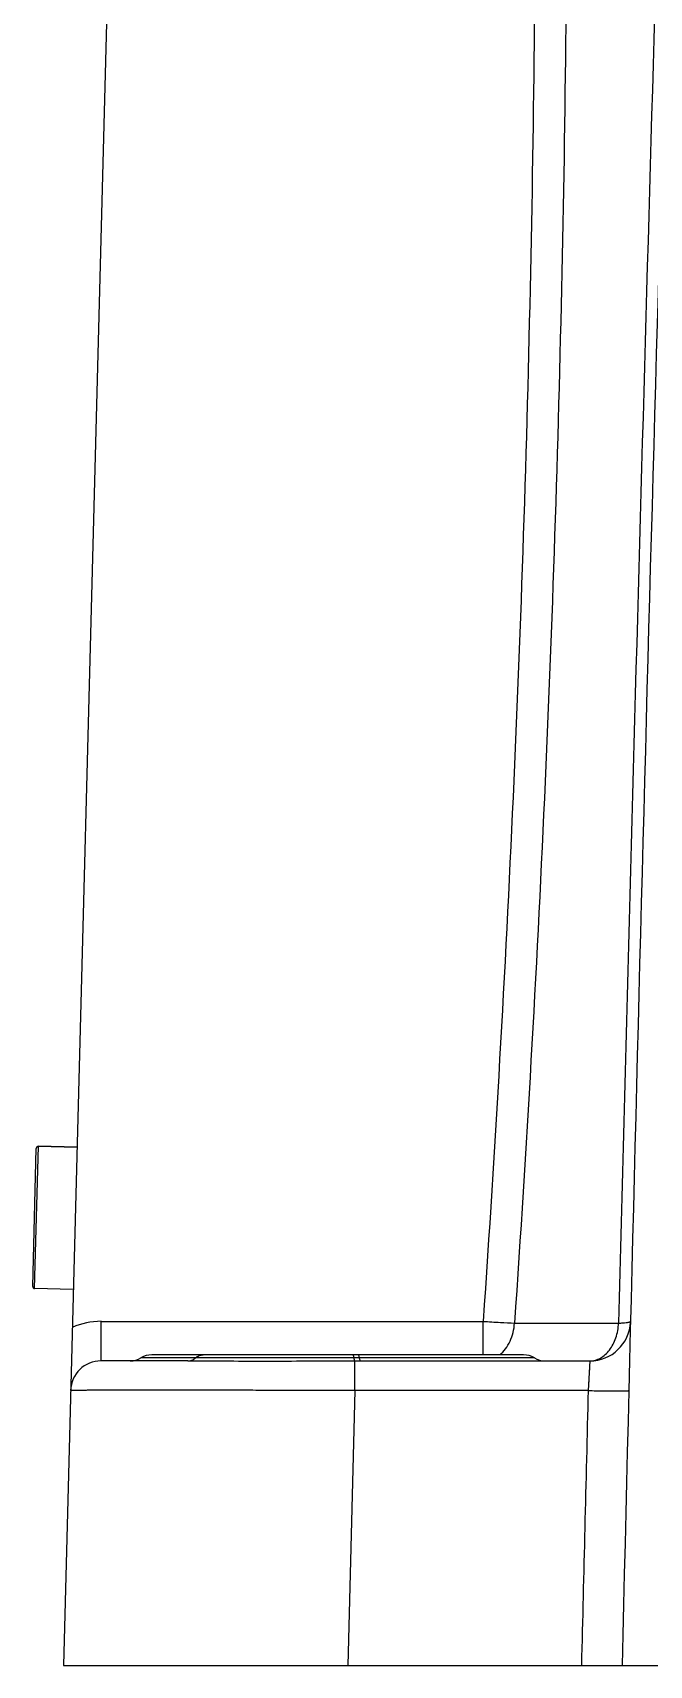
# Model space of a CAD drawing. Header units: millimetres. Extents: x 5828 to 6704, y 123 to 421.
# Drawn here: x 6367.67 to 6369.69, y 233.52 to 238.88 of the extents above; entities that cross this region are included whole.
import ezdxf

# ---------------------------------------------------------------- set-up
doc = ezdxf.new("R2010")
doc.units = ezdxf.units.MM
doc.layers.add('外形图', color=7, linetype='Continuous')

msp = doc.modelspace()

# ---------------------------------------------------------------- linework, layer by layer
at = {"layer": '外形图', "color": 7, "linetype": 'Continuous'}
for p, q in [((6367.9995, 242.321), (6367.7689, 233.5164)), ((6367.6681, 234.7609), (6367.68, 235.214)), ((6367.6746, 234.7541), (6367.6869, 235.2214)), ((6367.68, 235.2149), (6367.68, 235.2136)), ((6367.8135, 235.2173), (6367.6868, 235.2206)), ((6367.8135, 235.2181), (6367.6869, 235.2214)), ((6367.8013, 234.7508), (6367.6746, 234.7541)), ((6367.8925, 234.6464), (6369.1463, 234.6464)), ((6367.8925, 234.5164), (6367.8925, 234.6464)), ((6369.1463, 234.5364), (6369.1463, 234.6464)), ((6369.2493, 234.6405), (6369.5909, 234.6405)), ((6369.6291, 234.6454), (6369.6293, 234.6455)), ((6369.6293, 234.6455), (6369.6296, 234.6457)), ((6369.2793, 234.5364), (6368.0586, 234.5364)), ((6368.177, 234.5164), (6367.8925, 234.5164)), ((6368.2024, 234.5264), (6368.0235, 234.5264)), ((6368.7227, 234.5264), (6368.669, 234.5263)), ((6368.7256, 234.419), (6368.7256, 234.5164)), ((6368.7256, 234.5164), (6368.7443, 234.5164)), ((6369.3144, 234.5264), (6368.7405, 234.5264)), ((6368.7443, 234.5164), (6369.4966, 234.5164)), ((6369.4966, 234.5164), (6369.491, 234.419)), ((6369.495, 234.4881), (6369.4946, 234.4825)), ((6369.4958, 234.5022), (6369.4955, 234.498)), ((6368.7256, 234.419), (6368.7019, 233.5164)), ((6369.491, 234.419), (6368.7256, 234.419)), ((6367.7689, 233.5164), (6378.7689, 233.5164))]:
    msp.add_line(p, q, dxfattribs=at)
msp.add_lwpolyline([(6369.4935, 234.4635), (6369.4931, 234.4565), (6369.4918, 234.4344)], dxfattribs=at)
for centre, radius, start, end in [((7543.2657, 204.5307), 1174.061, 178.2721311, 178.5304391), ((7369.3168, 209.6236), 1000, 178.2634292, 178.6309133), ((6367.6867, 235.2148), 0.00667, 88.4999, 178.4999), ((6367.6867, 235.2139), 0.00667, 88.4999, 178.4999), ((6367.6748, 234.7607), 0.00667, 178.4999, 268.4999), ((6367.8926, 234.4125), 0.234, 90.022, 113.8553), ((6369.4966, 234.6497), 0.1333, 270, 357.6192), ((6368.0586, 234.4697), 0.0667, 90, 121.7883), ((6369.2793, 234.4697), 0.0667, 58.2117, 90), ((6367.8925, 234.4164), 0.1, 90, 178.5), ((6367.9883, 234.5831), 0.0667, 270, 301.7883), ((6369.3495, 234.5831), 0.0667, 238.2117, 270)]:
    msp.add_arc(centre, radius, start, end, dxfattribs=at)
for points, knots in [([(6369.2963, 241.5364), (6369.3096, 240.9625), (6369.3244, 239.8141), (6369.3083, 238.0909), (6369.2514, 236.3678), (6369.1859, 235.22), (6369.1463, 234.6464)], [0, 0, 0, 0, 0.249799, 0.499751, 0.749827, 1, 1, 1, 1]), ([(6369.402, 241.5423), (6369.4147, 240.9674), (6369.4284, 239.817), (6369.4112, 238.0909), (6369.354, 236.3648), (6369.2887, 235.2151), (6369.2493, 234.6405)], [0, 0, 0, 0, 0.249811, 0.499765, 0.749836, 1, 1, 1, 1]), ([(6369.1463, 234.6464), (6369.1653, 234.6451), (6369.1996, 234.6429), (6369.234, 234.6411), (6369.2493, 234.6405)], [0, 0, 0, 0, 0.55356, 1, 1, 1, 1]), ([(6369.2006, 234.5364), (6369.2077, 234.542), (6369.2209, 234.5558), (6369.2358, 234.5809), (6369.2458, 234.6096), (6369.2487, 234.6301), (6369.2493, 234.6405)], [0, 0, 0, 0, 0.231778, 0.477562, 0.735104, 1, 1, 1, 1]), ([(6369.4966, 234.5164), (6369.5025, 234.5164), (6369.5147, 234.518), (6369.5319, 234.5252), (6369.5478, 234.5368), (6369.5619, 234.5522), (6369.5736, 234.571), (6369.5857, 234.6001), (6369.5901, 234.6242), (6369.5909, 234.6405)], [0, 0, 0, 0, 0.104218, 0.211886, 0.325697, 0.447159, 0.576549, 0.713088, 1, 1, 1, 1]), ([(6369.5909, 234.6405), (6369.5955, 234.6408), (6369.6038, 234.6413), (6369.6136, 234.6421), (6369.6199, 234.643), (6369.6235, 234.6436), (6369.6263, 234.6442), (6369.6279, 234.6448), (6369.6285, 234.6451)], [0, 0, 0, 0, 0.364385, 0.656568, 0.77334, 0.869681, 0.94522, 1, 1, 1, 1]), ([(6369.6285, 234.6451), (6369.6286, 234.6451), (6369.6288, 234.6452), (6369.629, 234.6453), (6369.6291, 234.6454)], [0, 0, 0, 0, 0.271044, 1, 1, 1, 1]), ([(6369.6296, 234.6457), (6369.6296, 234.6458), (6369.6298, 234.646), (6369.6299, 234.6462), (6369.6299, 234.6464)], [0, 0, 0, 0, 0.291813, 1, 1, 1, 1]), ([(6368.2024, 234.5264), (6368.206, 234.5295), (6368.2121, 234.5333), (6368.221, 234.536), (6368.2255, 234.5364), (6368.2278, 234.5364)], [0, 0, 0, 0, 0.514121, 0.759118, 1, 1, 1, 1]), ([(6368.7227, 234.5264), (6368.7225, 234.5278), (6368.7222, 234.5299), (6368.7217, 234.5323), (6368.7213, 234.5338), (6368.721, 234.5349), (6368.7206, 234.5358), (6368.7201, 234.5364), (6368.7198, 234.5364)], [0, 0, 0, 0, 0.410406, 0.575619, 0.713404, 0.823553, 0.906473, 1, 1, 1, 1]), ([(6368.7405, 234.5264), (6368.7402, 234.5278), (6368.7397, 234.5304), (6368.7389, 234.5332), (6368.7382, 234.5349), (6368.7376, 234.5358), (6368.737, 234.5364), (6368.7366, 234.5364)], [0, 0, 0, 0, 0.398691, 0.695832, 0.805912, 0.891207, 1, 1, 1, 1]), ([(6368.177, 234.5164), (6368.1792, 234.5164), (6368.1838, 234.5168), (6368.1927, 234.5195), (6368.1988, 234.5233), (6368.2024, 234.5264)], [0, 0, 0, 0, 0.240882, 0.485879, 1, 1, 1, 1]), ([(6368.177, 234.5164), (6368.2124, 234.5164), (6368.2878, 234.5162), (6368.4067, 234.516), (6368.5353, 234.5161), (6368.6239, 234.5163), (6368.6691, 234.5163)], [0, 0, 0, 0, 0.215678, 0.459927, 0.724485, 1, 1, 1, 1]), ([(6368.669, 234.5263), (6368.6258, 234.5263), (6368.5412, 234.5261), (6368.4187, 234.526), (6368.3063, 234.5262), (6368.2354, 234.5264), (6368.2024, 234.5264)], [0, 0, 0, 0, 0.277559, 0.543832, 0.787937, 1, 1, 1, 1]), ([(6368.6691, 234.5163), (6368.6832, 234.5164), (6368.7021, 234.5164), (6368.7209, 234.5164), (6368.7256, 234.5164)], [0, 0, 0, 0, 0.750136, 1, 1, 1, 1]), ([(6368.7256, 234.5164), (6368.7254, 234.5164), (6368.7251, 234.5166), (6368.7248, 234.5172), (6368.7244, 234.518), (6368.7239, 234.5197), (6368.7233, 234.5225), (6368.7229, 234.525), (6368.7227, 234.5264)], [0, 0, 0, 0, 0.040655, 0.100515, 0.184992, 0.295657, 0.596269, 1, 1, 1, 1]), ([(6368.7405, 234.5264), (6368.7375, 234.5264), (6368.7316, 234.5264), (6368.7256, 234.5264), (6368.7227, 234.5264)], [0, 0, 0, 0, 0.499702, 1, 1, 1, 1]), ([(6368.7444, 234.5164), (6368.744, 234.5164), (6368.7434, 234.517), (6368.7428, 234.5179), (6368.7421, 234.5196), (6368.7413, 234.5224), (6368.7408, 234.525), (6368.7405, 234.5264)], [0, 0, 0, 0, 0.109065, 0.194421, 0.304516, 0.601565, 1, 1, 1, 1]), ([(6368.7256, 234.419), (6368.6649, 234.4192), (6368.5746, 234.4194), (6368.4556, 234.4197), (6368.3697, 234.4198), (6368.2872, 234.4199), (6368.2089, 234.42), (6368.1356, 234.4201), (6368.0679, 234.4201), (6368.0154, 234.4201), (6367.9768, 234.4201), (6367.9504, 234.42), (6367.9259, 234.42), (6367.9034, 234.4199), (6367.8828, 234.4199), (6367.8643, 234.4198), (6367.8478, 234.4198), (6367.8335, 234.4197), (6367.8228, 234.4196), (6367.8154, 234.4195), (6367.8107, 234.4195), (6367.8065, 234.4194), (6367.8029, 234.4194), (6367.7998, 234.4193), (6367.7976, 234.4193), (6367.7961, 234.4192), (6367.7951, 234.4192), (6367.7944, 234.4192), (6367.7937, 234.4192), (6367.7933, 234.4191), (6367.7929, 234.4191), (6367.7927, 234.4191), (6367.7926, 234.419), (6367.7926, 234.419)], [0, 0, 0, 0, 0.195087, 0.290281, 0.38268, 0.471394, 0.555569, 0.634392, 0.707105, 0.773007, 0.803203, 0.831464, 0.857721, 0.881911, 0.903977, 0.923865, 0.941527, 0.956922, 0.970011, 0.975681, 0.980764, 0.985257, 0.989156, 0.992459, 0.995166, 0.996294, 0.997273, 0.998102, 0.99878, 0.999309, 0.999687, 0.999916, 1, 1, 1, 1]), ([(6369.491, 234.419), (6369.4996, 234.4188), (6369.5166, 234.4184), (6369.5413, 234.418), (6369.5608, 234.4178), (6369.5752, 234.4177), (6369.5849, 234.4177), (6369.5936, 234.4177), (6369.6014, 234.4178), (6369.6081, 234.4179), (6369.6137, 234.4181), (6369.6176, 234.4183), (6369.6201, 234.4184), (6369.6216, 234.4186), (6369.6227, 234.4187), (6369.6235, 234.4189), (6369.624, 234.419), (6369.6242, 234.4191), (6369.6242, 234.4192)], [0, 0, 0, 0, 0.194841, 0.382181, 0.554832, 0.633551, 0.706174, 0.772002, 0.830405, 0.880825, 0.92278, 0.955875, 0.969003, 0.979812, 0.988285, 0.994417, 0.998242, 1, 1, 1, 1])]:
    msp.add_open_spline(points, degree=3, knots=knots, dxfattribs=at)
msp.add_open_spline([(6369.491, 234.419), (6369.4835, 234.1182), (6369.4762, 233.8173), (6369.469, 233.5164)], degree=3, dxfattribs=at)

doc.saveas('drawing.dxf')
